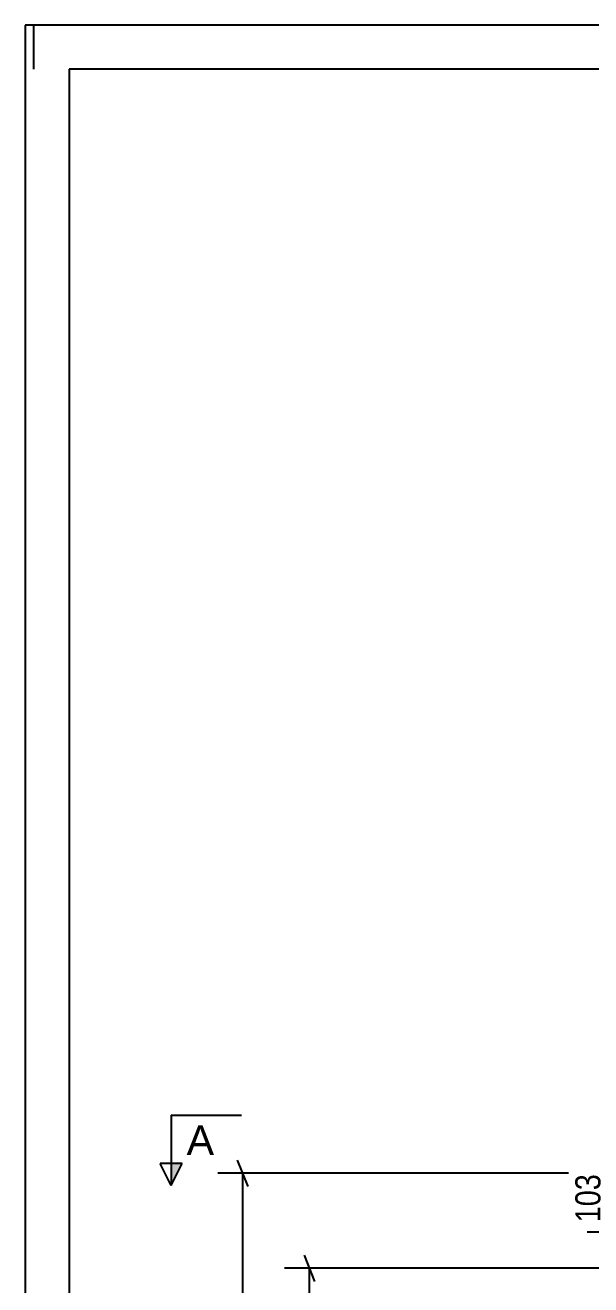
# Model space of a CAD drawing. Header units: millimetres. Extents: x 0 to 841, y 0 to 594.
# Drawn here: x 0 to 64.3, y 450.8 to 594 of the extents above; entities that cross this region are included whole.
import ezdxf

# ---------------------------------------------------------------- set-up
doc = ezdxf.new("R2010")
doc.units = ezdxf.units.MM
doc.styles.add('Arial', font='arial.ttf', dxfattribs={"height": 0.2})
doc.styles.add('Arial Narrow', font='ARIALN.TTF', dxfattribs={"height": 0.2})

# ---------------------------------------------------------------- blocks, each defined once
blk = doc.blocks.new('Unknown-247646094-1133')
at = {"color": 5, "linetype": 'Continuous'}
for p, q in [((841, 594), (0, 594)), ((0, 594), (0, 0)), ((1, 589), (1, 594)), ((836, 589), (5, 589)), ((5, 589), (5, 5))]:
    blk.add_line(p, q, dxfattribs=at)
blk = doc.blocks.new('StraightDimension-247646094-25758 - 2836')
at = {"color": 7, "linetype": 'Continuous'}
for p, q in [((25.35, 461.94), (24.15, 464.94)), ((79.75, 463.44), (21.9, 463.44)), ((24.75, 319.05), (24.75, 463.44))]:
    blk.add_line(p, q, dxfattribs=at)
blk = doc.blocks.new('StraightDimension-247646094-3193 - 2836')
at = {"color": 7, "linetype": 'Continuous'}
for p, q in [((32.94, 451.14), (31.74, 454.14)), ((76.45, 452.64), (29.49, 452.64)), ((32.34, 326.78), (32.34, 452.64)), ((31.74, 328.28), (32.94, 325.28)), ((57.7, 326.78), (29.49, 326.78))]:
    blk.add_line(p, q, dxfattribs=at)
at = {"color": 0}
blk.add_wipeout([(31.59, 393.97), (27.39, 393.97), (27.39, 385.46), (31.59, 385.46)], dxfattribs=at)
at = {"color": 3, "style": 'Arial Narrow'}
blk.add_text('3147', height=2.863, rotation=90.0002, dxfattribs=at).set_placement((30.99, 386.06))
blk = doc.blocks.new('StraightDimension-247646094-25731 - 2836')
at = {"color": 7, "linetype": 'Continuous'}
for p, q in [((66.76, 456.74), (66.76, 464.48)), ((66.76, 456.74), (66.76, 464.48)), ((66.16, 458.24), (67.36, 455.24)), ((75.76, 456.74), (63.91, 456.74)), ((66.76, 452.64), (66.76, 456.74)), ((67.36, 451.14), (66.16, 454.14)), ((76.06, 452.64), (63.91, 452.64))]:
    blk.add_line(p, q, dxfattribs=at)
at = {"color": 0}
blk.add_wipeout([(66.01, 463.95), (61.81, 463.95), (61.81, 457.27), (66.01, 457.27)], dxfattribs=at)
at = {"color": 3, "style": 'Arial Narrow'}
blk.add_text('103', height=2.863, rotation=90.0002, dxfattribs=at).set_placement((65.41, 457.87))
blk = doc.blocks.new('StraightDimension-247646094-25732 - 2836')
at = {"color": 7, "linetype": 'Continuous'}
for p, q in [((66.16, 454.14), (67.36, 451.14)), ((76.06, 452.64), (63.91, 452.64)), ((66.76, 448.54), (66.76, 452.64)), ((67.36, 447.04), (66.16, 450.04)), ((75.82, 448.54), (63.91, 448.54)), ((66.76, 448.54), (66.76, 440.81)), ((66.76, 448.54), (66.76, 440.81))]:
    blk.add_line(p, q, dxfattribs=at)
at = {"color": 0}
blk.add_wipeout([(66.01, 448.02), (61.81, 448.02), (61.81, 441.33), (66.01, 441.33)], dxfattribs=at)
at = {"color": 3, "style": 'Arial Narrow'}
blk.add_text('102', height=2.863, rotation=90.0002, dxfattribs=at).set_placement((65.41, 441.93))
blk = doc.blocks.new('SectionMark-247646094-4060 - 2836')
at = {"linetype": 'Continuous'}
blk.add_hatch(color=6, dxfattribs=at).paths.add_polyline_path([(16.61, 464.54), (17.86, 464.54), (16.61, 462.04)])
at = {"color": 6, "linetype": 'Continuous'}
for p, q in [((16.61, 470.04), (24.61, 470.04)), ((16.61, 470.04), (16.61, 462.04)), ((16.61, 462.04), (15.36, 464.54)), ((17.86, 464.54), (15.36, 464.54)), ((16.61, 462.04), (17.86, 464.54))]:
    blk.add_line(p, q, dxfattribs=at)
at = {"color": 0, "linetype": 'Continuous'}
blk.add_wipeout([(21.47, 465.54), (21.47, 469.04), (18.36, 469.04), (18.36, 465.54)], dxfattribs=at)
at = {"color": 3, "linetype": 'Continuous', "style": 'Arial'}
blk.add_text('A', height=3.34, dxfattribs=at).set_placement((18.36, 465.54))

msp = doc.modelspace()

# ---------------------------------------------------------------- block references
msp.add_blockref('Unknown-247646094-1133', (0, 0))

# ---------------------------------------------------------------- next in the draw order: block references
msp.add_blockref('StraightDimension-247646094-25758 - 2836', (0, 0))

# ---------------------------------------------------------------- next in the draw order: block references
msp.add_blockref('StraightDimension-247646094-3193 - 2836', (0, 0))

# ---------------------------------------------------------------- next in the draw order: block references
msp.add_blockref('StraightDimension-247646094-25731 - 2836', (0, 0))

# ---------------------------------------------------------------- next in the draw order: block references
for name in ['SectionMark-247646094-4060 - 2836', 'StraightDimension-247646094-25732 - 2836']:
    msp.add_blockref(name, (0, 0))

doc.saveas('drawing.dxf')
